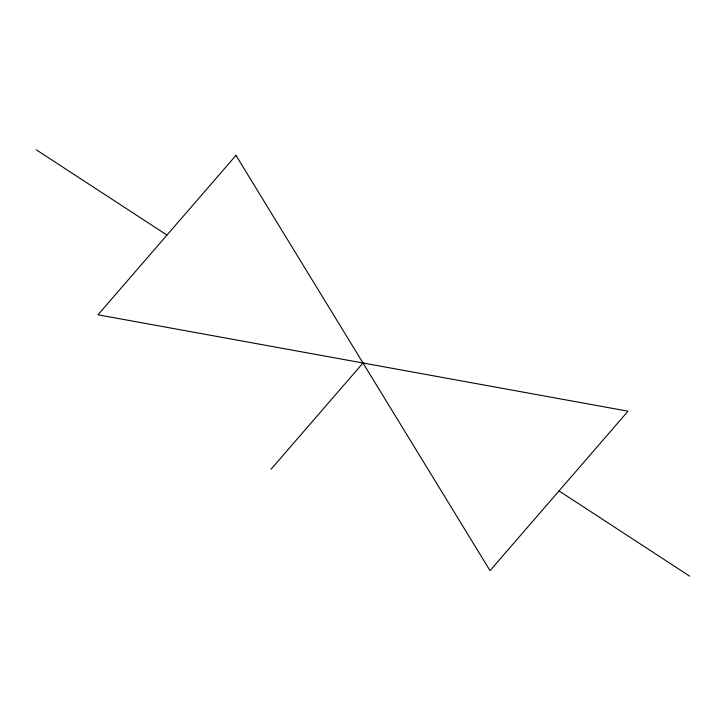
<?xml version="1.0" encoding="UTF-8"?>
<svg xmlns="http://www.w3.org/2000/svg" width="726" height="726" viewBox="0 0 726 726"><rect width="100%" height="100%" fill="white"/><g stroke="black" fill="none" stroke-linecap="round" stroke-linejoin="round"><path stroke-width="1.09" d="M271.007 469.286L363 363M36.3 149.81L166.98 235.088M559.02 490.912L689.7 576.19M235.977 155.373L97.983 314.803L628.017 411.197L490.023 570.627L235.977 155.373"/></g></svg>
